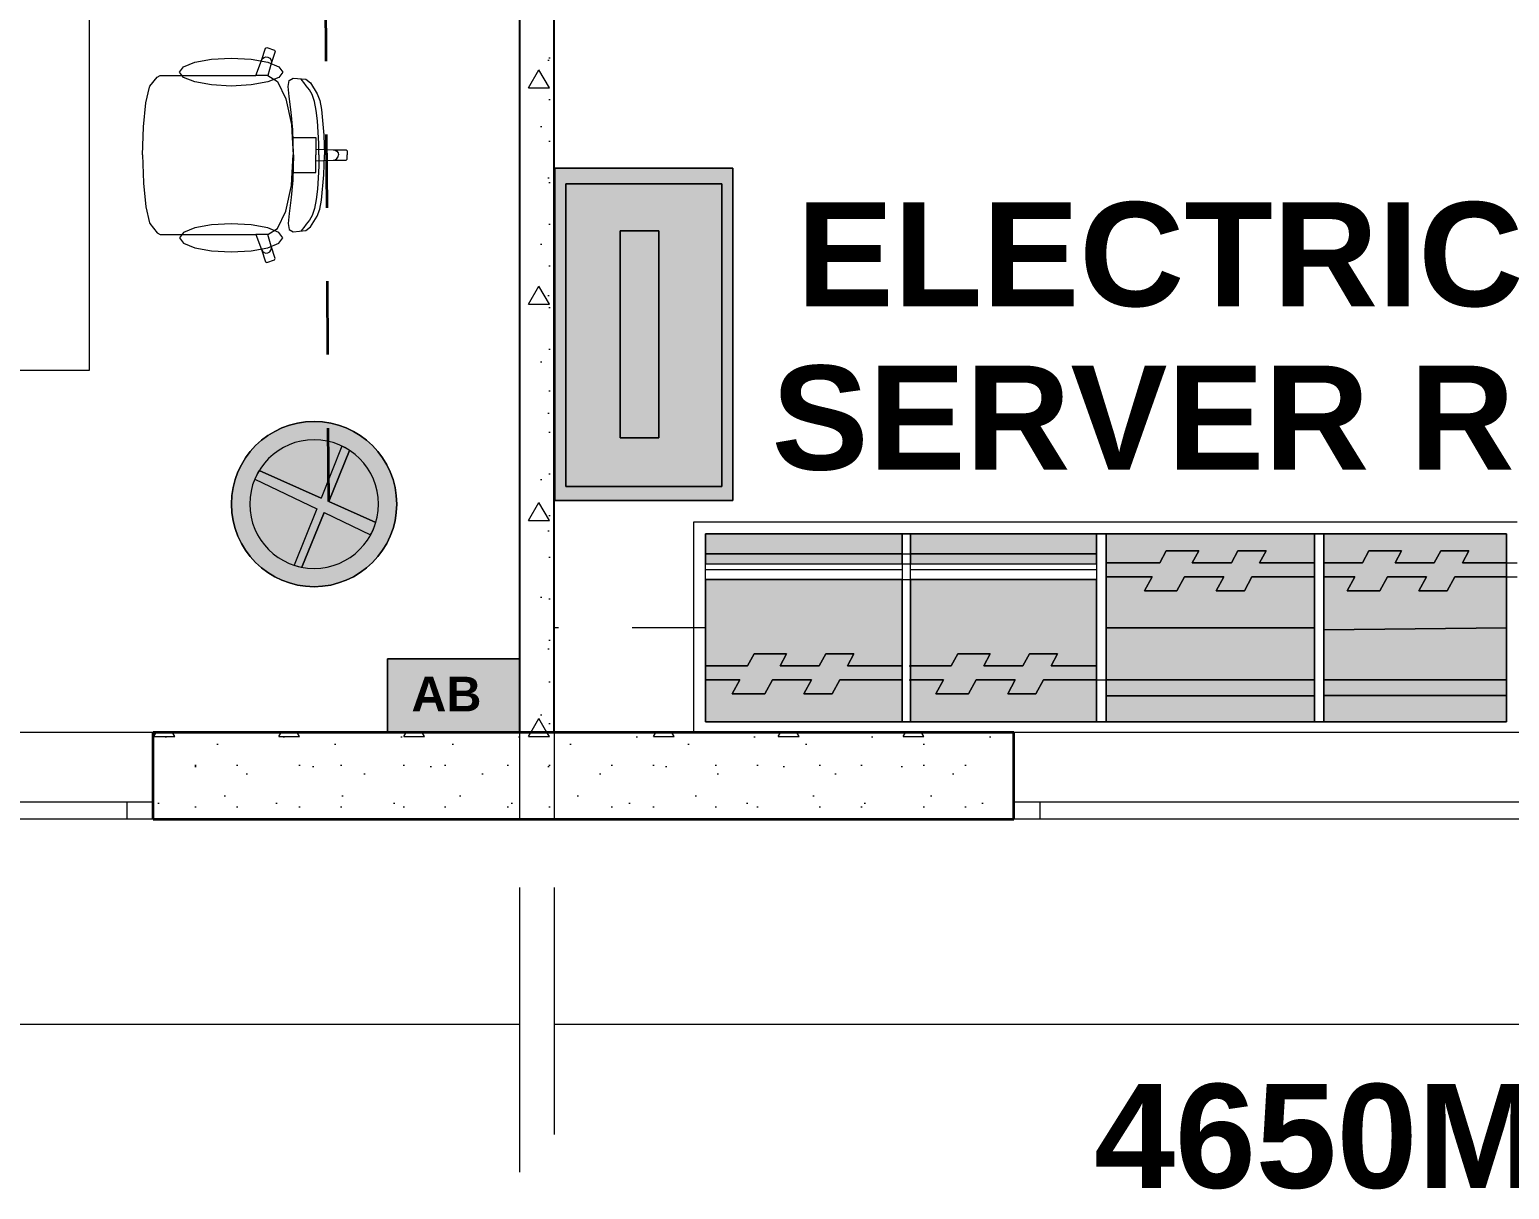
# Model space of a CAD drawing. Header units: millimetres. Extents: x -100675 to 28000, y -21133 to 42228.
# Drawn here: x -57778 to -53512, y 877 to 4222 of the extents above; entities that cross this region are included whole.
import ezdxf

# ---------------------------------------------------------------- set-up
doc = ezdxf.new("R2010")
doc.units = ezdxf.units.MM
doc.header["$MEASUREMENT"] = 0
doc.linetypes.add('Dashed', pattern=[423.333333, 211.666667, -211.666667])
doc.linetypes.add('Wipeout_Contour', pattern=[1000, 0, -1000])
for name, color, linetype, lineweight in [('New_2D Drafting - General_Pen_No__1', 7, 'Continuous', 13), ('New_2D Drafting - General_Pen_No__110', 131, 'Continuous', 13), ('New_2D Drafting - General_Pen_No__15', 214, 'Continuous', 25), ('New_2D Drafting - General_Pen_No__18', 9, 'Continuous', 15), ('New_2D Drafting - General_Pen_No__19', 255, 'Continuous', 0), ('New_2D Drafting - General_Pen_No__2', 8, 'Continuous', 15), ('New_2D Drafting - General_Pen_No__41', 7, 'Continuous', 25), ('New_2D Drafting - General_Pen_No__52', 15, 'Continuous', 20), ('New_2D Drafting - General_Pen_No__80', 3, 'Continuous', 20), ('New_Annotation - Text_Pen_No__19', 255, 'Continuous', 0), ('New_Annotation - Text_Pen_No__21', 7, 'Continuous', 35), ('New_ARCHICAD Windows_Pen_No__27', 7, 'Continuous', 35), ('New_Interior - Furniture _Pen_No__19', 255, 'Continuous', 0), ('New_Structural - Bearing_Pen_No__20', 1, 'Continuous', 0), ('New_Structural - Bearing_Pen_No__21', 7, 'Continuous', 35), ('New_Structural - Bearing_Pen_No__27', 7, 'Continuous', 35), ('New_Structural - Bearing_Pen_No__47', 7, 'Continuous', 25), ('New_Structural - Bearing_Pen_No__98', 154, 'Continuous', 13)]:
    doc.layers.add(name, color=color, linetype=linetype, lineweight=lineweight)
for name, color, linetype, lineweight, true_color in [('New_2D Drafting - General_Pen_No__103', 7, 'Continuous', 13, 0xffcc99), ('New_2D Drafting - General_Pen_No__171', 171, 'Continuous', 13, 0xaaaaff), ('New_2D Drafting - General_Pen_No__200', 7, 'Continuous', 0, 0xe8e8e8), ('New_2D Drafting - General_Pen_No__43', 7, 'Continuous', 18, 0xff6600), ('New_2D Drafting - General_Pen_No__62', 7, 'Continuous', 20, 0xaaaaaa), ('New_2D Drafting - General_Pen_No__82', 7, 'Continuous', 20, 0xaaaaaa), ('New_Annotation - Text_Pen_No__86', 7, 'Continuous', 20, 0x5555ff), ('New_ARCHICAD Windows_Pen_No__23', 7, 'Continuous', 20, 0xff6600), ('New_ARCHICAD Windows_Pen_No__3', 7, 'Continuous', 18, 0xff6600), ('New_Interior - Furniture _Pen_No__4', 7, 'Continuous', 20, 0x029e21), ('New_Structural - Bearing_Pen_No__169', 7, 'Continuous', 13, 0x68b353), ('New_Structural - Bearing_Pen_No__170', 7, 'Continuous', 13, 0x9f9f00), ('New_Structural - Bearing_Pen_No__61', 7, 'Continuous', 20, 0x6a6a6a), ('New_Structural - Bearing_Pen_No__89', 7, 'Continuous', 20, 0x71cebe)]:
    doc.layers.add(name, color=color, linetype=linetype, lineweight=lineweight, true_color=true_color)
for name, color, linetype in [('New_ARCHICAD Windows', 7, 'Continuous'), ('New_Interior - Furniture', 7, 'Continuous'), ('New_Structural - Bearing', 7, 'Continuous')]:
    doc.layers.add(name, color=color, linetype=linetype)
doc.styles.add('GENERATED_STYLE_2', font='arial.ttf')
doc.linetypes.add('Break', pattern='A,0,[4,commercial building_1.Shx,S=15.679026,R=0,X=0,Y=0],-1975.557214,0', length=1975.557214)
doc.linetypes.add('Double', pattern='A,0,[1,commercial building_1.Shx,S=2.239859,R=0,X=0,Y=-0.070556],-282.222223,0', length=282.222223)
doc.linetypes.add('Squares', pattern='A,0,[5,commercial building_1.Shx,S=15.679009,R=0,X=0,Y=0],-1975.555086,0', length=1975.555086)
doc.linetypes.add('X', pattern='A,0,[6,commercial building_1.Shx,S=15.67901,R=0,X=0,Y=0],-1975.555229,0', length=1975.555229)
doc.linetypes.add('Zigzag', pattern='A,0,[3,commercial building_1.Shx,S=2.239859,R=0,X=0,Y=-0.070556],-282.222223,0', length=282.222223)
pattern_1 = [(0, (0, 0), (0, 623.538), [60, -300]), (0, (180, 311.8), (0, 623.538), [60, -300]), (60, (0, 0), (-540, 311.769), [60, -300]), (60, (360, 0), (-540, 311.769), [60, -300]), (120, (60, 0), (540, 311.769), [60, -300]), (120, (420, 0), (540, 311.769), [60, -300]), (0, (0, 60), (0, 120), [0, -120, 0, -180]), (45, (60, 60), (-84.85282, 84.85282), [0, -90, 0, -150])]

# ---------------------------------------------------------------- blocks, each defined once
blk = doc.blocks.new('Slab_10', base_point=(-56958, 3091.5))
at = {"layer": 'New_Structural - Bearing_Pen_No__89', "color": 123, "linetype": 'Continuous', "lineweight": 20, "true_color": 0x71cebe, "flags": 128}
for points in [[(-56958, 3091.5, -1), (-56958, 2615, -1)], [(-56958, 3038.8, 1), (-56958, 2667.7, 1)]]:
    blk.add_lwpolyline(points, format="xyb", close=True, dxfattribs=at)
blk = doc.blocks.new('Wall_10', base_point=(-56365.8, 5944.5))
at = {"layer": 'New_Structural - Bearing_Pen_No__27', "color": 7, "linetype": 'Continuous', "lineweight": 35}
blk.add_line((-56365.8, 1944.5), (-56265.8, 1944.5), dxfattribs=at)
at = {"layer": 'New_Structural - Bearing_Pen_No__47', "color": 7, "linetype": 'Continuous', "lineweight": 25, "flags": 128}
blk.add_lwpolyline([(-56365.8, 1944.5), (-56265.8, 1944.5)], dxfattribs=at)
at = {"color": 254, "linetype": 'Wipeout_Contour', "lineweight": 0, "ltscale": 225953.509025}
blk.add_wipeout([(-56265.8, 2194.5), (-56265.8, 5844.5), (-56365.8, 5844.5), (-56365.8, 2194.5)], dxfattribs=at).dxf.layer = 'New_Structural - Bearing'
at = {"layer": 'New_Structural - Bearing_Pen_No__169', "linetype": 'Continuous', "lineweight": 13, "true_color": 0x68b353}
h = blk.add_hatch(dxfattribs=at)
h.set_pattern_fill('Structural_Concrete', color=85, style=0, pattern_type=2)
h.set_pattern_definition(pattern_1)
h.paths.add_polyline_path([(-56265.8, 2194.5), (-56265.8, 5844.5), (-56365.8, 5844.5), (-56365.8, 2194.5)])
at = {"layer": 'New_Structural - Bearing_Pen_No__27', "color": 7, "linetype": 'Continuous', "lineweight": 35}
blk.add_line((-56265.8, 2194.5), (-56365.8, 2194.5), dxfattribs=at)
at = {"layer": 'New_Structural - Bearing_Pen_No__47', "color": 7, "linetype": 'Continuous', "lineweight": 25, "flags": 128}
for points in [[(-56365.8, 5844.5), (-56365.8, 2194.5)], [(-56265.8, 2194.5), (-56265.8, 5844.5)]]:
    blk.add_lwpolyline(points, dxfattribs=at)
blk = doc.blocks.new('Window 24_2')
at = {"layer": 'New_ARCHICAD Windows_Pen_No__23', "color": 30, "linetype": 'Continuous', "lineweight": 20, "true_color": 0xff6600}
for p, q in [((-1000, 0), (-925, 0)), ((-925, 0), (-925, -50)), ((925, -50), (925, 0)), ((925, 0), (1000, 0)), ((-925, -50), (-1000, -50)), ((1000, -50), (925, -50))]:
    blk.add_line(p, q, dxfattribs=at)
at = {"layer": 'New_ARCHICAD Windows_Pen_No__27', "color": 7, "linetype": 'Continuous', "lineweight": 35}
for p, q in [((-1000, 0), (-1000, -50)), ((-1000, 0), (-1000, -50)), ((1000, 0), (1000, -50)), ((1000, 0), (1000, -50)), ((-1000, -50), (-1000, -250)), ((1000, -50), (1000, -250))]:
    blk.add_line(p, q, dxfattribs=at)
at = {"layer": 'New_ARCHICAD Windows_Pen_No__3', "color": 30, "linetype": 'Continuous', "lineweight": 18, "true_color": 0xff6600}
for p, q in [((-1000, 0), (1000, 0)), ((-925, 0), (925, 0)), ((925, -50), (-925, -50)), ((-1000, -250), (1000, -250))]:
    blk.add_line(p, q, dxfattribs=at)
blk = doc.blocks.new('Wall_23', base_point=(-51615.8, 2194.5))
at = {"color": 254, "linetype": 'Wipeout_Contour', "lineweight": 0, "ltscale": 222567.681981}
blk.add_wipeout([(-56265.8, 2194.5), (-56265.8, 1944.5), (-54940.8, 1944.5), (-54940.8, 2194.5)], dxfattribs=at).dxf.layer = 'New_Structural - Bearing'
at = {"layer": 'New_Structural - Bearing_Pen_No__170', "linetype": 'Continuous', "lineweight": 13, "true_color": 0x9f9f00}
h = blk.add_hatch(dxfattribs=at)
h.set_pattern_fill('Structural_Concrete', color=54, style=0, pattern_type=2)
h.set_pattern_definition(pattern_1)
h.paths.add_polyline_path([(-56265.8, 2194.5), (-56265.8, 1944.5), (-54940.8, 1944.5), (-54940.8, 2194.5)])
at = {"layer": 'New_Structural - Bearing_Pen_No__27', "color": 7, "linetype": 'Continuous', "lineweight": 35}
for p, q in [((-54940.8, 1994.5), (-54940.8, 2194.5)), ((-54940.8, 1944.5), (-54940.8, 1994.5))]:
    blk.add_line(p, q, dxfattribs=at)
at = {"layer": 'New_Structural - Bearing_Pen_No__27', "color": 7, "linetype": 'Continuous', "lineweight": 35, "flags": 128}
for points in [[(-54940.8, 2194.5), (-56265.8, 2194.5)], [(-56265.8, 1944.5), (-54940.8, 1944.5)]]:
    blk.add_lwpolyline(points, dxfattribs=at)
at = {"layer": 'New_ARCHICAD Windows', "color": 21, "linetype": 'Continuous', "lineweight": 18, "true_color": 0xff9955, "zscale": 1000, "rotation": 180}
blk.add_blockref('Window 24_2', (-53940.8, 1944.5), dxfattribs=at)
blk = doc.blocks.new('Wall_24', base_point=(-56365.8, 2194.5))
at = {"color": 254, "linetype": 'Wipeout_Contour', "lineweight": 0, "ltscale": 225415.705332}
blk.add_wipeout([(-56265.8, 1944.5), (-56265.8, 2194.5), (-56365.8, 2194.5), (-56365.8, 1944.5)], dxfattribs=at).dxf.layer = 'New_Structural - Bearing'
at = {"layer": 'New_Structural - Bearing_Pen_No__170', "linetype": 'Continuous', "lineweight": 13, "true_color": 0x9f9f00}
h = blk.add_hatch(dxfattribs=at)
h.set_pattern_fill('Structural_Concrete', color=54, style=0, pattern_type=2)
h.set_pattern_definition(pattern_1)
h.paths.add_polyline_path([(-56265.8, 1944.5), (-56265.8, 2194.5), (-56365.8, 2194.5), (-56365.8, 1944.5)])
at = {"color": 254, "linetype": 'Wipeout_Contour', "lineweight": 0, "ltscale": 227727.0634}
blk.add_wipeout([(-57422.2, 1944.5), (-56365.8, 1944.5), (-56365.8, 2194.5), (-57422.2, 2194.5)], dxfattribs=at).dxf.layer = 'New_Structural - Bearing'
at = {"layer": 'New_Structural - Bearing_Pen_No__170', "linetype": 'Continuous', "lineweight": 13, "true_color": 0x9f9f00}
h = blk.add_hatch(dxfattribs=at)
h.set_pattern_fill('Structural_Concrete', color=54, style=0, pattern_type=2)
h.set_pattern_definition(pattern_1)
h.paths.add_polyline_path([(-57422.2, 1944.5), (-56365.8, 1944.5), (-56365.8, 2194.5), (-57422.2, 2194.5)])
at = {"layer": 'New_Structural - Bearing_Pen_No__27', "color": 7, "linetype": 'Continuous', "lineweight": 35}
for p, q in [((-57422.2, 1994.5), (-57422.2, 2194.5)), ((-56265.8, 2194.5), (-56365.8, 2194.5)), ((-57422.2, 1944.5), (-57422.2, 1994.5)), ((-56365.8, 1944.5), (-56265.8, 1944.5))]:
    blk.add_line(p, q, dxfattribs=at)
at = {"layer": 'New_Structural - Bearing_Pen_No__27', "color": 7, "linetype": 'Continuous', "lineweight": 35, "flags": 128}
for points in [[(-56365.8, 2194.5), (-57422.2, 2194.5)], [(-57422.2, 1944.5), (-56365.8, 1944.5)]]:
    blk.add_lwpolyline(points, dxfattribs=at)
at = {"layer": 'New_ARCHICAD Windows', "color": 21, "linetype": 'Continuous', "lineweight": 18, "true_color": 0xff9955, "zscale": 1000, "rotation": 180}
blk.add_blockref('Window 24_2', (-58422.2, 1944.5), dxfattribs=at)
blk = doc.blocks.new('Dining Table 01 24')
at = {"layer": 'New_Interior - Furniture _Pen_No__19', "color": 255, "linetype": 'Continuous', "lineweight": 0, "flags": 128}
blk.add_lwpolyline([(0, 0), (6785.6, 0), (6785.6, 1174.5), (0, 1174.5)], close=True, dxfattribs=at)
at = {"layer": 'New_Interior - Furniture _Pen_No__4', "color": 104, "linetype": 'Continuous', "lineweight": 20, "true_color": 0x029e21}
for p, q in [((6785.6, 0), (6785.6, 1174.5)), ((0, 0), (6785.6, 0))]:
    blk.add_line(p, q, dxfattribs=at)
blk = doc.blocks.new('Office Chair 06 24')
at = {"layer": 'New_Interior - Furniture _Pen_No__4', "color": 104, "linetype": 'Continuous', "lineweight": 20, "true_color": 0x029e21}
for p, q in [((294.9, 587), (297.9, 590)), ((294.9, 550.1), (294.9, 587)), ((294.9, 550.1), (296.1, 555.8)), ((296.1, 555.8), (299.3, 560.7)), ((297.9, 590), (310, 590)), ((299.3, 560.7), (304.2, 563.9)), ((304.2, 563.9), (310, 565.1)), ((322.1, 590), (310, 590)), ((315.8, 563.9), (310, 565.1)), ((320.7, 560.7), (315.8, 563.9)), ((323.9, 555.8), (320.7, 560.7)), ((325.1, 587), (322.1, 590)), ((325.1, 550.1), (323.9, 555.8)), ((325.1, 550.1), (325.1, 587)), ((153.4, 511.3), (179.3, 516.1)), ((179.3, 516.1), (252.5, 523.1)), ((252.5, 523.1), (310, 525.2)), ((293.1, 500.3), (294.9, 550.1)), ((367.5, 523.1), (310, 525.2)), ((326.9, 500.3), (325.1, 550.1)), ((440.7, 516.1), (367.5, 523.1)), ((466.6, 511.3), (440.7, 516.1)), ((88.6, 434.7), (91.9, 470.8)), ((91.9, 470.8), (102.4, 484)), ((110.3, 471.5), (101.2, 465.4)), ((102.4, 484), (133.5, 504)), ((122, 481.6), (110.3, 471.5)), ((135.2, 489.3), (122, 481.6)), ((133.5, 504), (153.4, 511.3)), ((155.5, 495.5), (135.2, 489.3)), ((181.5, 500.5), (155.5, 495.5)), ((211.5, 504.2), (181.5, 500.5)), ((243.9, 506.7), (211.5, 504.2)), ((277.3, 508.2), (243.9, 506.7)), ((259.7, 470.3), (259.7, 500.3)), ((259.7, 500.3), (293.1, 500.3)), ((259.7, 431.6), (259.7, 470.3)), ((310, 508.6), (277.3, 508.2)), ((293.1, 500.3), (310, 500.3)), ((310, 508.6), (342.7, 508.2)), ((326.9, 500.3), (310, 500.3)), ((360.3, 500.3), (326.9, 500.3)), ((342.7, 508.2), (376.1, 506.7)), ((360.3, 470.3), (360.3, 500.3)), ((360.3, 431.6), (360.3, 470.3)), ((376.1, 506.7), (408.5, 504.2)), ((408.5, 504.2), (438.5, 500.5)), ((438.5, 500.5), (464.5, 495.5)), ((464.5, 495.5), (484.8, 489.3)), ((486.5, 504), (466.6, 511.3)), ((484.8, 489.3), (498, 481.6)), ((517.6, 484), (486.5, 504)), ((498, 481.6), (509.7, 471.5)), ((509.7, 471.5), (518.8, 465.4)), ((528.1, 470.8), (517.6, 484)), ((531.4, 434.7), (528.1, 470.8)), ((95.3, 423.1), (88.6, 434.7)), ((95, 460.2), (91.2, 457.6)), ((101.2, 465.4), (95, 460.2)), ((186.8, 428.5), (141.5, 422.7)), ((147.9, 413.4), (222.3, 429.2)), ((237.7, 433.2), (186.8, 428.5)), ((222.3, 429.2), (259.7, 431.6)), ((310, 435.5), (237.7, 433.2)), ((259.7, 431.6), (310, 434.8)), ((310, 435.5), (382.3, 433.2)), ((360.3, 431.6), (310, 434.8)), ((397.7, 429.2), (360.3, 431.6)), ((382.3, 433.2), (433.2, 428.5)), ((472.1, 413.4), (397.7, 429.2)), ((433.2, 428.5), (478.5, 422.7)), ((518.8, 465.4), (525, 460.2)), ((524.7, 423.1), (531.4, 434.7)), ((525, 460.2), (528.8, 457.6)), ((80.8, 361.7), (98.2, 389.6)), ((112.5, 420.1), (95.3, 423.1)), ((98.2, 389.6), (147.9, 413.4)), ((141.5, 422.7), (112.5, 420.1)), ((521.8, 389.6), (472.1, 413.4)), ((478.5, 422.7), (507.5, 420.1)), ((507.5, 420.1), (524.7, 423.1)), ((539.2, 361.7), (521.8, 389.6)), ((0, 358.1), (7.5, 380.9)), ((1.9, 354.4), (0, 358.1)), ((37.4, 343), (1.9, 354.4)), ((7.5, 380.9), (11.3, 382.8)), ((11.3, 382.8), (46.7, 371.4)), ((27, 356), (27.7, 361.8)), ((28.6, 350.4), (27, 356)), ((27.7, 361.8), (30.5, 366.9)), ((32.2, 345.8), (28.6, 350.4)), ((30.5, 366.9), (35.2, 370.5)), ((37.4, 343), (32.2, 345.8)), ((35.2, 370.5), (40.8, 372.1)), ((80.7, 327.3), (37.4, 343)), ((40.8, 372.1), (46.7, 371.4)), ((46.7, 371.4), (80.8, 361.7)), ((80.7, 361.5), (80.8, 361.7)), ((80.7, 361.5), (80.7, 327.3)), ((573.3, 371.4), (539.2, 361.7)), ((539.3, 361.5), (539.2, 361.7)), ((539.3, 361.5), (539.3, 327.3)), ((539.3, 327.3), (582.6, 343)), ((608.7, 382.8), (573.3, 371.4)), ((579.2, 372.1), (573.3, 371.4)), ((584.8, 370.5), (579.2, 372.1)), ((582.6, 343), (618.1, 354.4)), ((582.6, 343), (587.8, 345.8)), ((589.5, 366.9), (584.8, 370.5)), ((587.8, 345.8), (591.4, 350.4)), ((592.3, 361.8), (589.5, 366.9)), ((591.4, 350.4), (593, 356)), ((593, 356), (592.3, 361.8)), ((612.5, 380.9), (608.7, 382.8)), ((620, 358.1), (612.5, 380.9)), ((618.1, 354.4), (620, 358.1)), ((80.7, 118.2), (80.7, 327.3)), ((539.3, 118.2), (539.3, 327.3)), ((80.7, 82.1), (80.7, 118.2)), ((539.3, 82.1), (539.3, 118.2)), ((80.7, 51), (80.7, 82.1)), ((85.3, 42.4), (80.7, 51)), ((534.7, 42.4), (539.3, 51)), ((539.3, 51), (539.3, 82.1)), ((112.1, 21.3), (85.3, 42.4)), ((114.2, 20.4), (112.1, 21.3)), ((160.1, 9.7), (114.2, 20.4)), ((228.9, 2.6), (160.1, 9.7)), ((230, 2.5), (228.9, 2.6)), ((310, 0), (230, 2.5)), ((310, 0), (390, 2.5)), ((390, 2.5), (391.1, 2.6)), ((391.1, 2.6), (459.9, 9.7)), ((459.9, 9.7), (505.8, 20.4)), ((505.8, 20.4), (507.9, 21.3)), ((507.9, 21.3), (534.7, 42.4))]:
    blk.add_line(p, q, dxfattribs=at)
at = {"layer": 'New_Interior - Furniture _Pen_No__4', "color": 104, "linetype": 'Continuous', "lineweight": 20, "true_color": 0x029e21, "flags": 128}
for points in [[(30.7, 255.9), (33.8, 313), (42.5, 361.3), (55.6, 393.6), (71, 405), (86.4, 393.6), (99.5, 361.3), (108.2, 313), (111.2, 255.9), (108.2, 198.9), (99.5, 150.6), (86.4, 118.3), (71, 106.9), (55.6, 118.3), (42.5, 150.6), (33.8, 198.9)], [(589.3, 255.9), (586.2, 313), (577.5, 361.3), (564.4, 393.6), (549, 405), (533.6, 393.6), (520.5, 361.3), (511.8, 313), (508.8, 255.9), (511.8, 198.9), (520.5, 150.6), (533.6, 118.3), (549, 106.9), (564.4, 118.3), (577.5, 150.6), (586.2, 198.9)]]:
    blk.add_lwpolyline(points, close=True, dxfattribs=at)

msp = doc.modelspace()

# ---------------------------------------------------------------- hatches: boundary and pattern name
at = {"layer": 'New_2D Drafting - General_Pen_No__103', "linetype": 'Continuous', "lineweight": 13, "true_color": 0xffcc99}
for points in [[(-55262, 2709.5), (-55262, 2767.3), (-55829.6, 2767.3), (-55829.6, 2709.5), (-55269.4, 2709.5)], [(-55238.2, 2767.3), (-55238.2, 2709.5), (-54701.8, 2709.5), (-54701.8, 2767.3)], [(-55262, 2387), (-55262, 2636.1), (-55829.6, 2636.1), (-55829.6, 2387), (-55708.1, 2387), (-55689.5, 2421.5), (-55595.6, 2421.5), (-55614.2, 2387), (-55501.5, 2387), (-55482.9, 2421.5), (-55401.5, 2421.5), (-55420.1, 2387)]]:
    msp.add_hatch(color=31, dxfattribs=at).paths.add_polyline_path(points)
at = {"layer": 'New_2D Drafting - General_Pen_No__110', "linetype": 'Continuous', "lineweight": 13}
for points in [[(-54073.7, 2684.1), (-54073.7, 2767.3), (-54674.7, 2767.3), (-54674.7, 2684.1), (-54519.9, 2684.1), (-54501.3, 2718.5), (-54407.3, 2718.5), (-54426, 2684.1), (-54313.2, 2684.1), (-54294.6, 2718.5), (-54213.2, 2718.5), (-54231.8, 2684.1)], [(-54046.2, 2767.3), (-54046.2, 2684.1), (-53935, 2684.1), (-53916.4, 2718.5), (-53822.5, 2718.5), (-53841.1, 2684.1), (-53728.4, 2684.1), (-53709.7, 2718.5), (-53628.3, 2718.5), (-53647, 2684.1), (-53519.9, 2684.1), (-53519.9, 2767.3)]]:
    msp.add_hatch(color=131, dxfattribs=at).paths.add_polyline_path(points)
at = {"layer": 'New_2D Drafting - General_Pen_No__15', "linetype": 'Continuous', "lineweight": 25}
for points in [[(-55464.1, 2305.6), (-55442.1, 2346.3), (-55262, 2346.3), (-55262, 2387), (-55420.1, 2387), (-55401.5, 2421.5), (-55482.9, 2421.5), (-55501.5, 2387), (-55614.2, 2387), (-55595.6, 2421.5), (-55689.5, 2421.5), (-55708.1, 2387), (-55829.6, 2387), (-55829.6, 2346.3), (-55730.1, 2346.3), (-55752.1, 2305.6), (-55658.2, 2305.6), (-55636.2, 2346.3), (-55523.5, 2346.3), (-55545.5, 2305.6)], [(-55238.2, 2387), (-55238.2, 2346.3), (-55142.9, 2346.3), (-55164.9, 2305.6), (-55070.9, 2305.6), (-55048.9, 2346.3), (-54936.2, 2346.3), (-54958.2, 2305.6), (-54876.8, 2305.6), (-54854.8, 2346.3), (-54701.8, 2346.3), (-54701.8, 2387), (-54832.8, 2387), (-54814.2, 2421.5), (-54895.6, 2421.5), (-54914.2, 2387), (-55026.9, 2387), (-55008.3, 2421.5), (-55102.3, 2421.5), (-55120.9, 2387)]]:
    msp.add_hatch(color=214, dxfattribs=at).paths.add_polyline_path(points)
at = {"layer": 'New_2D Drafting - General_Pen_No__171', "linetype": 'Continuous', "lineweight": 13, "true_color": 0xaaaaff}
for points in [[(-55262, 2681.2), (-55262, 2709.5), (-55829.6, 2709.5), (-55829.6, 2681.2), (-55269.4, 2681.2)], [(-55238.2, 2709.5), (-55238.2, 2681.2), (-54701.8, 2681.2), (-54701.8, 2709.5)], [(-54073.7, 2300), (-54073.7, 2346.3), (-54674.7, 2346.3), (-54674.7, 2300)], [(-54046.2, 2346.2), (-54046.2, 2301.6), (-53519.9, 2301.6), (-53519.9, 2346.2)]]:
    msp.add_hatch(color=161, dxfattribs=at).paths.add_polyline_path(points)
at = {"layer": 'New_2D Drafting - General_Pen_No__18', "linetype": 'Continuous', "lineweight": 15}
for points in [[(-54701.8, 2387), (-54701.8, 2636.1), (-55238.2, 2636.1), (-55238.2, 2387), (-55120.9, 2387), (-55102.3, 2421.5), (-55008.3, 2421.5), (-55026.9, 2387), (-54914.2, 2387), (-54895.6, 2421.5), (-54814.2, 2421.5), (-54832.8, 2387)], [(-53519.9, 2496.4), (-53519.9, 2643.4), (-53669, 2643.4), (-53691, 2602.7), (-53772.4, 2602.7), (-53750.4, 2643.4), (-53863.1, 2643.4), (-53885.1, 2602.7), (-53979, 2602.7), (-53957, 2643.4), (-54046.2, 2643.4), (-54046.2, 2490.5)]]:
    msp.add_hatch(color=9, dxfattribs=at).paths.add_polyline_path(points)
at = {"layer": 'New_2D Drafting - General_Pen_No__19', "linetype": 'Continuous', "lineweight": 0}
msp.add_hatch(color=255, dxfattribs=at).paths.add_polyline_path([(-56231.9, 2903.5), (-55782.8, 2903.5), (-55782.8, 3777.2), (-56231.9, 3777.2)])
at = {"layer": 'New_2D Drafting - General_Pen_No__200', "linetype": 'Continuous', "lineweight": 0, "true_color": 0xe8e8e8}
for points in [[(-54073.7, 2346.3), (-54073.7, 2496.4), (-54674.7, 2496.4), (-54674.7, 2346.3)], [(-53519.9, 2346.2), (-53519.9, 2496.4), (-54046.2, 2490.5), (-54046.2, 2346.2)], [(-55262, 2225.5), (-55262, 2346.3), (-55442.1, 2346.3), (-55464.1, 2305.6), (-55545.5, 2305.6), (-55523.5, 2346.3), (-55636.2, 2346.3), (-55658.2, 2305.6), (-55752.1, 2305.6), (-55730.1, 2346.3), (-55829.6, 2346.3), (-55829.6, 2225.5)], [(-55238.2, 2346.3), (-55238.2, 2225.5), (-54701.8, 2225.5), (-54701.8, 2346.3), (-54854.8, 2346.3), (-54876.8, 2305.6), (-54958.2, 2305.6), (-54936.2, 2346.3), (-55048.9, 2346.3), (-55070.9, 2305.6), (-55164.9, 2305.6), (-55142.9, 2346.3)]]:
    msp.add_hatch(color=254, dxfattribs=at).paths.add_polyline_path(points)
at = {"layer": 'New_2D Drafting - General_Pen_No__41', "linetype": 'Continuous', "lineweight": 25}
for points in [[(-55751.1, 2863.8), (-55751.1, 3821.7), (-56264.2, 3821.7), (-56264.2, 2863.8)], [(-55963.7, 3641.2), (-56075.5, 3641.2), (-56075.5, 3044.1), (-55963.7, 3044.1)]]:
    msp.add_hatch(color=7, dxfattribs=at).paths.add_polyline_path(points)
at = {"layer": 'New_2D Drafting - General_Pen_No__43', "linetype": 'Continuous', "lineweight": 18, "true_color": 0xff6600}
msp.add_hatch(color=30, dxfattribs=at).paths.add_polyline_path([(-54073.7, 2496.4), (-54073.7, 2643.4), (-54253.8, 2643.4), (-54275.8, 2602.7), (-54357.2, 2602.7), (-54335.2, 2643.4), (-54448, 2643.4), (-54470, 2602.7), (-54563.9, 2602.7), (-54541.9, 2643.4), (-54674.7, 2643.4), (-54674.7, 2496.4)])
at = {"layer": 'New_2D Drafting - General_Pen_No__52', "linetype": 'Continuous', "lineweight": 20}
for points in [[(-56365.8, 2194.5), (-56365.8, 2407.1), (-56746.7, 2407.1), (-56746.7, 2194.5)], [(-54073.7, 2225.5), (-54073.7, 2300), (-54674.7, 2300), (-54674.7, 2225.5)], [(-53519.9, 2225.5), (-53519.9, 2301.6), (-54046.2, 2301.6), (-54046.2, 2225.5)]]:
    msp.add_hatch(color=15, dxfattribs=at).paths.add_polyline_path(points)
at = {"layer": 'New_2D Drafting - General_Pen_No__80', "linetype": 'Continuous', "lineweight": 20}
for points in [[(-54073.7, 2643.4), (-54073.7, 2684.1), (-54231.8, 2684.1), (-54213.2, 2718.5), (-54294.6, 2718.5), (-54313.2, 2684.1), (-54426, 2684.1), (-54407.3, 2718.5), (-54501.3, 2718.5), (-54519.9, 2684.1), (-54674.7, 2684.1), (-54674.7, 2643.4), (-54541.9, 2643.4), (-54563.9, 2602.7), (-54470, 2602.7), (-54448, 2643.4), (-54335.2, 2643.4), (-54357.2, 2602.7), (-54275.8, 2602.7), (-54253.8, 2643.4)], [(-53519.9, 2643.4), (-53519.9, 2684.1), (-53647, 2684.1), (-53628.3, 2718.5), (-53709.7, 2718.5), (-53728.4, 2684.1), (-53841.1, 2684.1), (-53822.5, 2718.5), (-53916.4, 2718.5), (-53935, 2684.1), (-54046.2, 2684.1), (-54046.2, 2643.4), (-53957, 2643.4), (-53979, 2602.7), (-53885.1, 2602.7), (-53863.1, 2643.4), (-53750.4, 2643.4), (-53772.4, 2602.7), (-53691, 2602.7), (-53669, 2643.4)]]:
    msp.add_hatch(color=3, dxfattribs=at).paths.add_polyline_path(points)
at = {"layer": 'New_2D Drafting - General_Pen_No__82', "linetype": 'Continuous', "lineweight": 20, "true_color": 0xaaaaaa}
for points in [[(-56958, 3091.5, 1), (-56958, 2615, 1)], [(-56780.1, 2800.5), (-56915.9, 2860.9), (-56856, 3008.2, 0.034067), (-56878, 3020.6), (-56937.8, 2870.6), (-57116.3, 2950, 0.037873), (-57129.1, 2925), (-56950.3, 2839.3), (-57015.2, 2676.7, 0.030742), (-56993.1, 2671), (-56928.9, 2829), (-56794.9, 2764.8, 0.052198)]]:
    msp.add_hatch(color=253, dxfattribs=at).paths.add_polyline_path(points)

# ---------------------------------------------------------------- linework, layer by layer
at = {"layer": 'New_2D Drafting - General_Pen_No__1', "color": 7, "linetype": 'Continuous', "lineweight": 13, "flags": 128}
for points in [[(-55751.1, 2863.8), (-55751.1, 3821.7), (-56264.2, 3821.7), (-56264.2, 2863.8)], [(-56231.9, 2903.5), (-55782.8, 2903.5), (-55782.8, 3777.2), (-56231.9, 3777.2)], [(-55963.7, 3641.2), (-56075.5, 3641.2), (-56075.5, 3044.1), (-55963.7, 3044.1)], [(-55262, 2709.5), (-55262, 2767.3), (-55829.6, 2767.3), (-55829.6, 2709.5), (-55269.4, 2709.5)], [(-55238.2, 2767.3), (-55238.2, 2709.5), (-54701.8, 2709.5), (-54701.8, 2767.3)], [(-54073.7, 2684.1), (-54073.7, 2767.3), (-54674.7, 2767.3), (-54674.7, 2684.1), (-54519.9, 2684.1), (-54501.3, 2718.5), (-54407.3, 2718.5), (-54426, 2684.1), (-54313.2, 2684.1), (-54294.6, 2718.5), (-54213.2, 2718.5), (-54231.8, 2684.1)], [(-54046.2, 2767.3), (-54046.2, 2684.1), (-53935, 2684.1), (-53916.4, 2718.5), (-53822.5, 2718.5), (-53841.1, 2684.1), (-53728.4, 2684.1), (-53709.7, 2718.5), (-53628.3, 2718.5), (-53647, 2684.1), (-53519.9, 2684.1), (-53519.9, 2767.3)], [(-55262, 2681.2), (-55262, 2709.5), (-55829.6, 2709.5), (-55829.6, 2681.2), (-55269.4, 2681.2)], [(-55238.2, 2709.5), (-55238.2, 2681.2), (-54701.8, 2681.2), (-54701.8, 2709.5)], [(-54073.7, 2643.4), (-54073.7, 2684.1), (-54231.8, 2684.1), (-54213.2, 2718.5), (-54294.6, 2718.5), (-54313.2, 2684.1), (-54426, 2684.1), (-54407.3, 2718.5), (-54501.3, 2718.5), (-54519.9, 2684.1), (-54674.7, 2684.1), (-54674.7, 2643.4), (-54541.9, 2643.4), (-54563.9, 2602.7), (-54470, 2602.7), (-54448, 2643.4), (-54335.2, 2643.4), (-54357.2, 2602.7), (-54275.8, 2602.7), (-54253.8, 2643.4)], [(-53519.9, 2643.4), (-53519.9, 2684.1), (-53647, 2684.1), (-53628.3, 2718.5), (-53709.7, 2718.5), (-53728.4, 2684.1), (-53841.1, 2684.1), (-53822.5, 2718.5), (-53916.4, 2718.5), (-53935, 2684.1), (-54046.2, 2684.1), (-54046.2, 2643.4), (-53957, 2643.4), (-53979, 2602.7), (-53885.1, 2602.7), (-53863.1, 2643.4), (-53750.4, 2643.4), (-53772.4, 2602.7), (-53691, 2602.7), (-53669, 2643.4)], [(-55262, 2387), (-55262, 2636.1), (-55829.6, 2636.1), (-55829.6, 2387), (-55708.1, 2387), (-55689.5, 2421.5), (-55595.6, 2421.5), (-55614.2, 2387), (-55501.5, 2387), (-55482.9, 2421.5), (-55401.5, 2421.5), (-55420.1, 2387)], [(-54701.8, 2387), (-54701.8, 2636.1), (-55238.2, 2636.1), (-55238.2, 2387), (-55120.9, 2387), (-55102.3, 2421.5), (-55008.3, 2421.5), (-55026.9, 2387), (-54914.2, 2387), (-54895.6, 2421.5), (-54814.2, 2421.5), (-54832.8, 2387)], [(-54073.7, 2496.4), (-54073.7, 2643.4), (-54253.8, 2643.4), (-54275.8, 2602.7), (-54357.2, 2602.7), (-54335.2, 2643.4), (-54448, 2643.4), (-54470, 2602.7), (-54563.9, 2602.7), (-54541.9, 2643.4), (-54674.7, 2643.4), (-54674.7, 2496.4)], [(-53519.9, 2496.4), (-53519.9, 2643.4), (-53669, 2643.4), (-53691, 2602.7), (-53772.4, 2602.7), (-53750.4, 2643.4), (-53863.1, 2643.4), (-53885.1, 2602.7), (-53979, 2602.7), (-53957, 2643.4), (-54046.2, 2643.4), (-54046.2, 2490.5)], [(-54073.7, 2346.3), (-54073.7, 2496.4), (-54674.7, 2496.4), (-54674.7, 2346.3)], [(-53519.9, 2346.2), (-53519.9, 2496.4), (-54046.2, 2490.5), (-54046.2, 2346.2)], [(-56365.8, 2194.5), (-56365.8, 2407.1), (-56746.7, 2407.1), (-56746.7, 2194.5)], [(-55464.1, 2305.6), (-55442.1, 2346.3), (-55262, 2346.3), (-55262, 2387), (-55420.1, 2387), (-55401.5, 2421.5), (-55482.9, 2421.5), (-55501.5, 2387), (-55614.2, 2387), (-55595.6, 2421.5), (-55689.5, 2421.5), (-55708.1, 2387), (-55829.6, 2387), (-55829.6, 2346.3), (-55730.1, 2346.3), (-55752.1, 2305.6), (-55658.2, 2305.6), (-55636.2, 2346.3), (-55523.5, 2346.3), (-55545.5, 2305.6)], [(-55238.2, 2387), (-55238.2, 2346.3), (-55142.9, 2346.3), (-55164.9, 2305.6), (-55070.9, 2305.6), (-55048.9, 2346.3), (-54936.2, 2346.3), (-54958.2, 2305.6), (-54876.8, 2305.6), (-54854.8, 2346.3), (-54701.8, 2346.3), (-54701.8, 2387), (-54832.8, 2387), (-54814.2, 2421.5), (-54895.6, 2421.5), (-54914.2, 2387), (-55026.9, 2387), (-55008.3, 2421.5), (-55102.3, 2421.5), (-55120.9, 2387)], [(-55262, 2225.5), (-55262, 2346.3), (-55442.1, 2346.3), (-55464.1, 2305.6), (-55545.5, 2305.6), (-55523.5, 2346.3), (-55636.2, 2346.3), (-55658.2, 2305.6), (-55752.1, 2305.6), (-55730.1, 2346.3), (-55829.6, 2346.3), (-55829.6, 2225.5)], [(-55238.2, 2346.3), (-55238.2, 2225.5), (-54701.8, 2225.5), (-54701.8, 2346.3), (-54854.8, 2346.3), (-54876.8, 2305.6), (-54958.2, 2305.6), (-54936.2, 2346.3), (-55048.9, 2346.3), (-55070.9, 2305.6), (-55164.9, 2305.6), (-55142.9, 2346.3)], [(-54073.7, 2300), (-54073.7, 2346.3), (-54674.7, 2346.3), (-54674.7, 2300)], [(-54046.2, 2346.2), (-54046.2, 2301.6), (-53519.9, 2301.6), (-53519.9, 2346.2)], [(-54073.7, 2225.5), (-54073.7, 2300), (-54674.7, 2300), (-54674.7, 2225.5)], [(-53519.9, 2225.5), (-53519.9, 2301.6), (-54046.2, 2301.6), (-54046.2, 2225.5)]]:
    msp.add_lwpolyline(points, close=True, dxfattribs=at)
at = {"layer": 'New_2D Drafting - General_Pen_No__2', "color": 8, "linetype": 'Continuous', "lineweight": 15, "flags": 128}
for points in [[(-56958, 3091.5, 1), (-56958, 2615, 1)], [(-56958, 2667.7, 1), (-56958, 3038.8, 1)], [(-56958, 3038.8, 1), (-56958, 2667.7, 1)], [(-56780.1, 2800.5), (-56915.9, 2860.9), (-56856, 3008.2, 0.034067), (-56878, 3020.6), (-56937.8, 2870.6), (-57116.3, 2950, 0.037873), (-57129.1, 2925), (-56950.3, 2839.3), (-57015.2, 2676.7, 0.030742), (-56993.1, 2671), (-56928.9, 2829), (-56794.9, 2764.8, 0.052198)]]:
    msp.add_lwpolyline(points, format="xyb", close=True, dxfattribs=at)
at = {"layer": 'New_2D Drafting - General_Pen_No__62', "color": 253, "linetype": 'Continuous', "lineweight": 20, "true_color": 0xaaaaaa}
for p, q in [((-56365.8, 1747.7), (-56365.8, 926.5)), ((-56265.8, 1747.7), (-56265.8, 1035.2)), ((-56365.8, 1352.3), (-66265.8, 1352.3)), ((-51615.8, 1352.3), (-56265.8, 1352.3))]:
    msp.add_line(p, q, dxfattribs=at)
at = {"layer": 'New_Structural - Bearing_Pen_No__21', "color": 7, "linetype": 'Dashed', "lineweight": 35}
msp.add_line((-56915.9, 2860.9), (-56928.9, 5177.1), dxfattribs=at)
at = {"layer": 'New_Structural - Bearing_Pen_No__61', "color": 251, "linetype": 'Continuous', "lineweight": 20, "true_color": 0x6a6a6a}
for p, q in [((-56878, 3020.6), (-56937.8, 2870.6)), ((-56856, 3008.2), (-56915.9, 2860.9)), ((-57116.3, 2950), (-56937.8, 2870.6)), ((-57129.1, 2925), (-56950.3, 2839.3)), ((-56915.9, 2860.9), (-56780.1, 2800.5)), ((-56950.3, 2839.3), (-57015.2, 2676.7)), ((-56928.9, 2829), (-56993.1, 2671)), ((-56928.9, 2829), (-56794.9, 2764.8))]:
    msp.add_line(p, q, dxfattribs=at)
at = {"layer": 'New_Structural - Bearing_Pen_No__98', "color": 154, "linetype": 'Continuous', "lineweight": 13}
for p, q in [((-55751.1, 3821.7), (-55751.1, 2863.8)), ((-56231.9, 2903.5), (-56231.9, 3777.2)), ((-56231.9, 3777.2), (-55782.8, 3777.2)), ((-55782.8, 3777.2), (-55782.8, 2903.5)), ((-56075.5, 3044.1), (-56075.5, 3641.2)), ((-56075.5, 3641.2), (-55963.7, 3641.2)), ((-55963.7, 3641.2), (-55963.7, 3044.1)), ((-55963.7, 3044.1), (-56075.5, 3044.1)), ((-55782.8, 2903.5), (-56231.9, 2903.5)), ((-55862.8, 2801.8), (-53488.9, 2801.8)), ((-55829.6, 2767.3), (-53519.9, 2767.3)), ((-55829.6, 2225.5), (-55829.6, 2767.3)), ((-55238.2, 2767.3), (-55262, 2767.3)), ((-55262, 2767.3), (-55262, 2225.5)), ((-55238.2, 2225.5), (-55238.2, 2767.3)), ((-54674.7, 2767.3), (-54701.8, 2767.3)), ((-54701.8, 2767.3), (-54701.8, 2225.5)), ((-54674.7, 2225.5), (-54674.7, 2767.3)), ((-54046.2, 2767.3), (-54073.7, 2767.3)), ((-54073.7, 2767.3), (-54073.7, 2225.5)), ((-54046.2, 2225.5), (-54046.2, 2767.3)), ((-53519.9, 2767.3), (-53519.9, 2225.5)), ((-54501.3, 2718.5), (-54519.9, 2684.1)), ((-54501.3, 2718.5), (-54407.3, 2718.5)), ((-54407.3, 2718.5), (-54426, 2684.1)), ((-54294.6, 2718.5), (-54313.2, 2684.1)), ((-54294.6, 2718.5), (-54213.2, 2718.5)), ((-54213.2, 2718.5), (-54231.8, 2684.1)), ((-53916.4, 2718.5), (-53935, 2684.1)), ((-53916.4, 2718.5), (-53822.5, 2718.5)), ((-53822.5, 2718.5), (-53841.1, 2684.1)), ((-53709.7, 2718.5), (-53728.4, 2684.1)), ((-53709.7, 2718.5), (-53628.3, 2718.5)), ((-53628.3, 2718.5), (-53647, 2684.1)), ((-54674.7, 2684.1), (-54519.9, 2684.1)), ((-54426, 2684.1), (-54313.2, 2684.1)), ((-54231.8, 2684.1), (-54073.7, 2684.1)), ((-54046.2, 2684.1), (-53935, 2684.1)), ((-53841.1, 2684.1), (-53728.4, 2684.1)), ((-53647, 2684.1), (-53488.9, 2684.1)), ((-54674.7, 2643.4), (-54541.9, 2643.4)), ((-54541.9, 2643.4), (-54563.9, 2602.7)), ((-54448, 2643.4), (-54470, 2602.7)), ((-54448, 2643.4), (-54335.2, 2643.4)), ((-54335.2, 2643.4), (-54357.2, 2602.7)), ((-54253.8, 2643.4), (-54275.8, 2602.7)), ((-54253.8, 2643.4), (-54073.7, 2643.4)), ((-54046.2, 2643.4), (-53957, 2643.4)), ((-53957, 2643.4), (-53979, 2602.7)), ((-53863.1, 2643.4), (-53885.1, 2602.7)), ((-53863.1, 2643.4), (-53750.4, 2643.4)), ((-53750.4, 2643.4), (-53772.4, 2602.7)), ((-53669, 2643.4), (-53691, 2602.7)), ((-53669, 2643.4), (-53488.9, 2643.4)), ((-54563.9, 2602.7), (-54470, 2602.7)), ((-54357.2, 2602.7), (-54275.8, 2602.7)), ((-53979, 2602.7), (-53885.1, 2602.7)), ((-53772.4, 2602.7), (-53691, 2602.7)), ((-55689.5, 2421.5), (-55708.1, 2387)), ((-55689.5, 2421.5), (-55595.6, 2421.5)), ((-55595.6, 2421.5), (-55614.2, 2387)), ((-55482.9, 2421.5), (-55501.5, 2387)), ((-55482.9, 2421.5), (-55401.5, 2421.5)), ((-55401.5, 2421.5), (-55420.1, 2387)), ((-55102.3, 2421.5), (-55120.9, 2387)), ((-55102.3, 2421.5), (-55008.3, 2421.5)), ((-55008.3, 2421.5), (-55026.9, 2387)), ((-54895.6, 2421.5), (-54914.2, 2387)), ((-54895.6, 2421.5), (-54814.2, 2421.5)), ((-54814.2, 2421.5), (-54832.8, 2387)), ((-55829.6, 2387), (-55708.1, 2387)), ((-55614.2, 2387), (-55501.5, 2387)), ((-55420.1, 2387), (-55262, 2387)), ((-55242.3, 2387), (-55120.9, 2387)), ((-55026.9, 2387), (-54914.2, 2387)), ((-54832.8, 2387), (-54701.8, 2387)), ((-55829.6, 2346.3), (-55730.1, 2346.3)), ((-55730.1, 2346.3), (-55752.1, 2305.6)), ((-55752.1, 2305.6), (-55658.2, 2305.6)), ((-55636.2, 2346.3), (-55658.2, 2305.6)), ((-55636.2, 2346.3), (-55523.5, 2346.3)), ((-55523.5, 2346.3), (-55545.5, 2305.6)), ((-55545.5, 2305.6), (-55464.1, 2305.6)), ((-55442.1, 2346.3), (-55464.1, 2305.6)), ((-55442.1, 2346.3), (-55262, 2346.3)), ((-55242.3, 2346.3), (-55142.9, 2346.3)), ((-55142.9, 2346.3), (-55164.9, 2305.6)), ((-55164.9, 2305.6), (-55070.9, 2305.6)), ((-55048.9, 2346.3), (-55070.9, 2305.6)), ((-55048.9, 2346.3), (-54936.2, 2346.3)), ((-54936.2, 2346.3), (-54958.2, 2305.6)), ((-54958.2, 2305.6), (-54876.8, 2305.6)), ((-54854.8, 2346.3), (-54876.8, 2305.6)), ((-54854.8, 2346.3), (-54701.8, 2346.3)), ((-53519.9, 2225.5), (-55829.6, 2225.5)), ((-55262, 2225.5), (-55238.2, 2225.5)), ((-54701.8, 2225.5), (-54674.7, 2225.5)), ((-54073.7, 2225.5), (-54046.2, 2225.5))]:
    msp.add_line(p, q, dxfattribs=at)
at = {"layer": 'New_Structural - Bearing_Pen_No__98', "color": 154, "linetype": 'Break', "lineweight": 13}
for p, q in [((-55829.6, 2709.5), (-55262, 2709.5)), ((-55269.4, 2709.5), (-54701.8, 2709.5)), ((-55829.6, 2681.2), (-55262, 2681.2))]:
    msp.add_line(p, q, dxfattribs=at)
at = {"layer": 'New_Structural - Bearing_Pen_No__98', "color": 154, "linetype": 'Double', "lineweight": 13}
for p, q in [((-55829.6, 2681.2), (-55262, 2681.2)), ((-55269.4, 2681.2), (-54701.8, 2681.2)), ((-55829.6, 2636.1), (-55262, 2636.1)), ((-55269.4, 2636.1), (-54701.8, 2636.1))]:
    msp.add_line(p, q, dxfattribs=at)
at = {"layer": 'New_Structural - Bearing_Pen_No__98', "color": 154, "linetype": 'Zigzag', "lineweight": 13}
for p, q in [((-55829.6, 2664.3), (-55262, 2664.3)), ((-55238.2, 2664.3), (-54701.8, 2664.3)), ((-54674.7, 2496.4), (-54073.7, 2496.4)), ((-54046.2, 2490.5), (-53519.9, 2496.4))]:
    msp.add_line(p, q, dxfattribs=at)
at = {"layer": 'New_Structural - Bearing_Pen_No__98', "color": 154, "linetype": 'Squares', "lineweight": 13}
for p, q in [((-54701.8, 2346.3), (-54073.7, 2346.3)), ((-54046.2, 2346.2), (-53519.9, 2346.2))]:
    msp.add_line(p, q, dxfattribs=at)
at = {"layer": 'New_Structural - Bearing_Pen_No__98', "color": 154, "linetype": 'X', "lineweight": 13}
for p, q in [((-54674.7, 2300), (-54073.7, 2300)), ((-54046.2, 2301.6), (-53519.9, 2301.6))]:
    msp.add_line(p, q, dxfattribs=at)

# ---------------------------------------------------------------- block references
at = {"layer": 'New_Interior - Furniture', "color": 104, "linetype": 'Continuous', "lineweight": 20, "true_color": 0x029e21, "zscale": 1000}
msp.add_blockref('Dining Table 01 24', (-64391.6, 3239.7), dxfattribs=at)
at = {"layer": 'New_Interior - Furniture', "color": 104, "linetype": 'Continuous', "lineweight": 20, "true_color": 0x029e21, "zscale": 1000, "rotation": 270}
msp.add_blockref('Office Chair 06 24', (-57452.8, 4170.2), dxfattribs=at)
at = {"layer": 'New_Structural - Bearing', "color": 123, "linetype": 'Continuous', "lineweight": 20, "true_color": 0x71cebe}
msp.add_blockref('Slab_10', (-56958, 3091.5), dxfattribs=at)

# ---------------------------------------------------------------- texts
at = {"layer": 'New_Annotation - Text_Pen_No__19', "color": 255, "linetype": 'Continuous', "lineweight": 0, "insert": (-56576.4, 2355.3), "char_height": 100, "attachment_point": 2, "style": 'GENERATED_STYLE_2'}
msp.add_mtext('\\A1;{\\pqc;\\fArial|b1|i0|c0|p34;AB}', dxfattribs=at)
at = {"layer": 'New_Annotation - Text_Pen_No__21', "color": 7, "linetype": 'Continuous', "lineweight": 35, "char_height": 300, "attachment_point": 2, "style": 'GENERATED_STYLE_2'}
for s, insert in [('\\A1;{\\pqc;\\fArial|b1|i0|c0|p34;ELECTRICAL}', (-54239.8, 3724)), ('\\A1;{\\pqc;\\fArial|b1|i0|c0|p34;SERVER ROOM}', (-54067.1, 3252.5))]:
    msp.add_mtext(s, dxfattribs=dict(at, insert=insert))
at = {"layer": 'New_Annotation - Text_Pen_No__86', "color": 173, "linetype": 'Continuous', "lineweight": 20, "true_color": 0x5555ff, "insert": (-53893.6, 1180.9), "char_height": 300, "attachment_point": 2, "style": 'GENERATED_STYLE_2'}
msp.add_mtext('\\A1;{\\pqc;\\fArial|b1|i0|c0|p34;4650MM}', dxfattribs=at)

# ---------------------------------------------------------------- next in the draw order: block references
at = {"layer": 'New_Structural - Bearing', "color": 7, "lineweight": 25}
msp.add_blockref('Wall_10', (-56365.8, 5944.5), dxfattribs=at)

# ---------------------------------------------------------------- next in the draw order: linework, layer by layer
at = {"layer": 'New_Structural - Bearing_Pen_No__20', "color": 1, "linetype": 'Dashed', "lineweight": 0}
for p, q in [((-56265.8, 2496.4), (-56265.8, 3861.8)), ((-55829.6, 2496.4), (-56265.8, 2496.4))]:
    msp.add_line(p, q, dxfattribs=at)
at = {"layer": 'New_Structural - Bearing_Pen_No__20', "color": 1, "linetype": 'Continuous', "lineweight": 0}
msp.add_line((-56746.7, 2407.1), (-56365.8, 2407.1), dxfattribs=at)
at = {"layer": 'New_Structural - Bearing_Pen_No__98', "color": 154, "linetype": 'Continuous', "lineweight": 13}
for p, q in [((-56264.2, 2863.8), (-56264.2, 3821.7)), ((-56264.2, 3821.7), (-55751.1, 3821.7)), ((-55751.1, 2863.8), (-56264.2, 2863.8))]:
    msp.add_line(p, q, dxfattribs=at)

# ---------------------------------------------------------------- next in the draw order: block references
at = {"layer": 'New_Structural - Bearing', "color": 7, "lineweight": 35}
msp.add_blockref('Wall_23', (-51615.8, 2194.5), dxfattribs=at)

# ---------------------------------------------------------------- next in the draw order: linework, layer by layer
at = {"layer": 'New_Structural - Bearing_Pen_No__98', "color": 154, "linetype": 'Continuous', "lineweight": 13}
for p, q in [((-55862.8, 2194.5), (-55862.8, 2801.8)), ((-53488.9, 2194.5), (-55862.8, 2194.5))]:
    msp.add_line(p, q, dxfattribs=at)

# ---------------------------------------------------------------- next in the draw order: block references
at = {"layer": 'New_Structural - Bearing', "color": 7, "lineweight": 35}
msp.add_blockref('Wall_24', (-56365.8, 2194.5), dxfattribs=at)

# ---------------------------------------------------------------- next in the draw order: linework, layer by layer
at = {"layer": 'New_2D Drafting - General_Pen_No__62', "color": 253, "linetype": 'Continuous', "lineweight": 20, "true_color": 0xaaaaaa}
for p, q in [((-56265.8, 2392.7), (-56265.8, 1944.5)), ((-56365.8, 2338.4), (-56365.8, 1944.5))]:
    msp.add_line(p, q, dxfattribs=at)
at = {"layer": 'New_Structural - Bearing_Pen_No__20', "color": 1, "linetype": 'Continuous', "lineweight": 0}
for p, q in [((-56746.7, 2194.5), (-56746.7, 2407.1)), ((-56365.8, 2407.1), (-56365.8, 2194.5)), ((-56365.8, 2194.5), (-56746.7, 2194.5))]:
    msp.add_line(p, q, dxfattribs=at)

doc.saveas('drawing.dxf')
